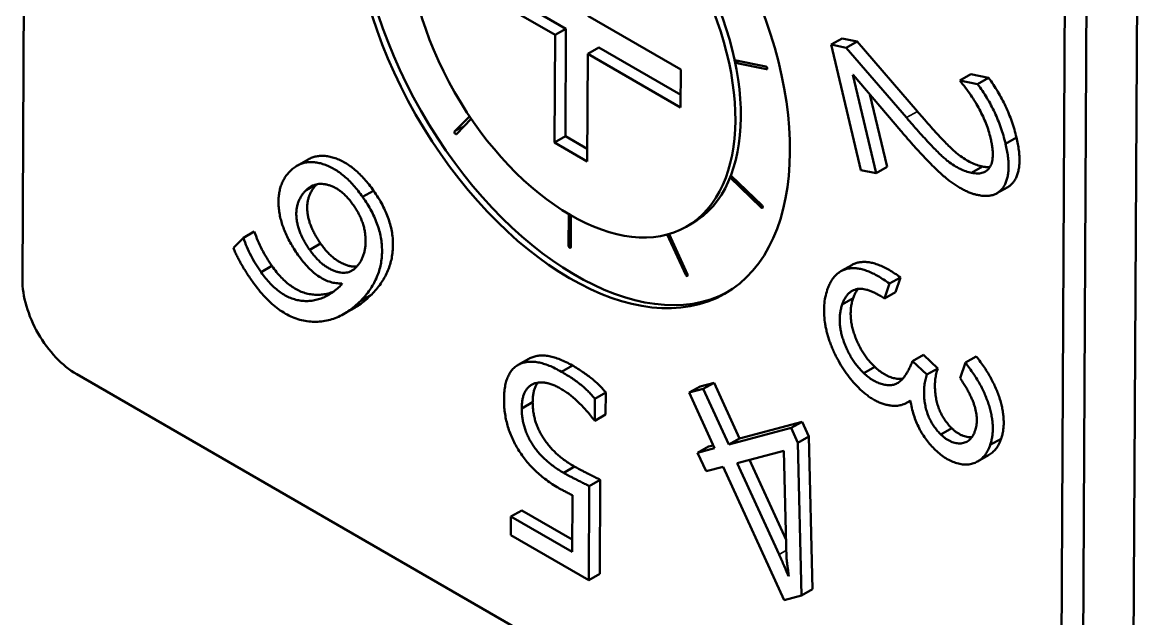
# Model space of a CAD drawing. Header units: millimetres. Extents: x -32 to 1257, y -135 to 348.
# Drawn here: x 315.06 to 320.84, y 276.78 to 279.86 of the extents above; entities that cross this region are included whole.
import ezdxf

# ---------------------------------------------------------------- set-up
doc = ezdxf.new("R2010")
doc.units = ezdxf.units.MM
doc.layers.add('외형선(ISO)', color=7, linetype='Continuous', lineweight=50)
doc.layers.add('좁은 외형선(ISO)', color=7, linetype='Continuous', lineweight=35)

msp = doc.modelspace()

# ---------------------------------------------------------------- linework, layer by layer
at = {"layer": '외형선(ISO)'}
for p, q in [((315.09416, 284.42869), (315.06373, 278.53244)), ((320.84153, 281.11044), (320.81109, 275.2142)), ((320.57793, 280.7354), (320.54918, 275.16672)), ((320.43605, 275.10219), (320.46479, 280.67086)), ((317.39775, 280.10817), (317.87858, 279.83056)), ((317.82201, 279.79829), (317.34118, 280.0759)), ((317.99273, 279.89685), (318.47357, 279.61924)), ((317.81914, 279.24142), (317.82201, 279.79829)), ((317.87858, 279.83056), (317.82201, 279.79829)), ((317.87858, 279.83056), (317.87571, 279.27369)), ((319.30816, 279.78031), (319.25159, 279.74804)), ((319.25159, 279.74804), (319.32993, 279.73242)), ((319.40628, 279.09878), (319.25159, 279.74804)), ((319.30816, 279.78031), (319.3865, 279.76469)), ((319.3865, 279.76469), (319.32993, 279.73242)), ((319.3865, 279.76469), (319.69849, 279.40232)), ((317.99172, 279.70031), (317.98884, 279.14344)), ((318.04829, 279.73258), (317.99172, 279.70031)), ((318.47255, 279.4227), (317.99172, 279.70031)), ((318.04829, 279.73258), (318.47289, 279.48744)), ((319.32993, 279.73242), (319.64193, 279.37005)), ((318.75563, 279.65332), (318.7522, 279.6678)), ((318.7522, 279.6678), (318.91391, 279.63535)), ((318.77352, 279.66352), (318.75563, 279.65332)), ((318.91734, 279.62087), (318.75563, 279.65332)), ((318.47357, 279.61924), (318.47255, 279.4227)), ((319.36399, 279.59232), (319.4853, 279.08317)), ((319.36603, 279.59193), (319.36399, 279.59232)), ((319.61225, 279.30209), (319.36603, 279.59193)), ((319.97448, 279.59463), (319.91791, 279.56236)), ((319.97448, 279.59463), (320.06712, 279.57609)), ((320.06712, 279.57609), (320.01056, 279.54382)), ((319.91791, 279.56236), (320.01056, 279.54382)), ((319.45263, 279.48999), (319.54187, 279.11543)), ((317.30193, 279.29839), (317.37965, 279.37676)), ((317.38856, 279.36357), (317.31105, 279.2854)), ((317.87571, 279.27369), (317.81914, 279.24142)), ((317.98884, 279.14344), (317.81914, 279.24142)), ((317.87571, 279.27369), (317.98918, 279.20818)), ((320.21164, 279.26737), (320.15507, 279.2351)), ((316.48682, 279.12141), (316.54338, 279.15368)), ((319.4853, 279.08317), (319.54187, 279.11543)), ((320.03594, 279.11687), (319.97937, 279.0846)), ((318.72925, 279.0594), (318.73281, 279.06984)), ((318.73832, 279.06457), (318.72925, 279.0594)), ((318.89034, 278.90548), (318.72925, 279.0594)), ((318.73281, 279.06984), (318.8939, 278.91592)), ((319.4853, 279.08317), (319.40628, 279.09878)), ((316.58685, 279.02451), (316.53142, 278.99289)), ((316.88242, 278.99181), (316.82585, 278.95954)), ((320.11028, 278.97836), (320.16685, 279.01062)), ((317.89196, 278.70617), (317.89281, 278.87041)), ((317.90412, 278.86382), (317.90327, 278.69964)), ((318.53025, 278.82137), (318.50197, 278.80524)), ((316.26468, 278.78002), (316.20811, 278.74775)), ((318.49868, 278.55609), (318.40329, 278.76493)), ((318.41243, 278.76747), (318.50787, 278.55851)), ((316.15687, 278.69579), (316.20811, 278.74775)), ((316.60806, 278.71801), (316.55149, 278.68574)), ((316.356, 278.60232), (316.29943, 278.57005)), ((319.3022, 278.5748), (319.35877, 278.60707)), ((319.6104, 278.54306), (319.55383, 278.51079)), ((319.6104, 278.54306), (319.5846, 278.46654)), ((316.71953, 278.50856), (316.71733, 278.5118)), ((319.55383, 278.51079), (319.52803, 278.43427)), ((319.5846, 278.46654), (319.52803, 278.43427)), ((316.87248, 278.45477), (316.81592, 278.4225)), ((319.36588, 278.43526), (319.30931, 278.40299)), ((316.72789, 278.35354), (316.78446, 278.38581)), ((317.63048, 278.08955), (317.68705, 278.12182)), ((319.73039, 278.14188), (319.67382, 278.10961)), ((319.73039, 278.14188), (319.80402, 278.07173)), ((320.00347, 278.13408), (319.9469, 278.10181)), ((317.91209, 278.08669), (317.85553, 278.05443)), ((319.47742, 278.08003), (319.42085, 278.04776)), ((319.67382, 278.10961), (319.74745, 278.03946)), ((319.80402, 278.07173), (319.74745, 278.03946)), ((319.91989, 278.02204), (319.9469, 278.10181)), ((315.34488, 278.04157), (320.43605, 275.10219)), ((318.02802, 277.91456), (318.08458, 277.94683)), ((318.08458, 277.94683), (318.08416, 277.83255)), ((318.5731, 277.97852), (318.51653, 277.94625)), ((318.51653, 277.94625), (318.58943, 277.96557)), ((318.5731, 277.97852), (318.646, 277.99783)), ((318.646, 277.99783), (318.58943, 277.96557)), ((318.58943, 277.96557), (318.72143, 277.6773)), ((318.646, 277.99783), (318.778, 277.70957)), ((317.70619, 277.89677), (317.64962, 277.8645)), ((318.02802, 277.91456), (318.0276, 277.80029)), ((318.64853, 277.65798), (318.51653, 277.94625)), ((319.6428, 277.89318), (319.66216, 277.90422)), ((318.08416, 277.83255), (318.0276, 277.80029)), ((318.778, 277.70957), (319.101, 277.79556)), ((319.101, 277.79556), (319.04443, 277.76329)), ((319.101, 277.79556), (319.13606, 277.71904)), ((318.72143, 277.6773), (319.04443, 277.76329)), ((319.04443, 277.76329), (319.0795, 277.68677)), ((319.13606, 277.71904), (319.0795, 277.68677)), ((319.13606, 277.71904), (319.15551, 276.92831)), ((319.87675, 277.7618), (319.82018, 277.72954)), ((318.61701, 277.66687), (318.56044, 277.6346)), ((318.56044, 277.6346), (318.64853, 277.65798)), ((318.61701, 277.66687), (318.64149, 277.67337)), ((318.778, 277.70957), (318.72143, 277.6773)), ((319.0795, 277.68677), (319.09894, 276.89604)), ((320.13237, 277.70801), (320.0758, 277.67574)), ((318.60428, 277.53901), (318.56044, 277.6346)), ((319.00615, 277.6458), (318.76526, 277.5817)), ((319.02116, 277.08646), (319.00615, 277.6458)), ((320.00994, 277.5898), (320.06651, 277.62207)), ((317.92337, 277.56308), (317.8668, 277.53081)), ((318.69237, 277.56239), (318.60428, 277.53901)), ((319.00846, 276.87207), (318.69237, 277.56239)), ((318.76526, 277.5817), (318.98189, 277.10874)), ((319.01853, 277.18453), (318.82886, 277.59863)), ((318.05583, 277.4951), (317.99926, 277.46283)), ((318.05583, 277.4951), (318.05416, 277.00758)), ((317.99926, 277.46283), (317.99759, 276.97531)), ((317.9114, 277.12143), (317.9124, 277.41484)), ((317.65011, 277.33662), (317.59354, 277.30435)), ((317.65011, 277.33662), (317.91162, 277.18613)), ((317.59321, 277.20799), (317.59354, 277.30435)), ((317.59354, 277.30435), (317.9114, 277.12143)), ((317.99759, 276.97531), (317.59321, 277.20799)), ((318.05416, 277.00758), (317.99759, 276.97531)), ((319.03289, 276.99764), (319.0311, 276.99662)), ((319.0311, 276.99662), (319.03297, 276.99711)), ((319.15551, 276.92831), (319.09894, 276.89604)), ((319.09894, 276.89604), (319.00846, 276.87207))]:
    msp.add_line(p, q, dxfattribs=at)
for major_axis in [(-0.79279, 1.38978), (-0.5946, 1.04233)]:
    msp.add_ellipse((317.90737, 279.84757), major_axis=major_axis, ratio=0.5807915, dxfattribs=at)
for centre, major_axis, start_param, end_param in [((317.93566, 279.86371), (-0.79279, 1.38978), 0.0175212, 3.1240714), ((317.93566, 279.86371), (-0.5946, 1.04233), 3.1415927, 6.2831853), ((318.91563, 279.62811), (0.00396, -0.00695), 5.8149534, 8.9565461), ((317.30649, 279.2919), (0.00396, -0.00695), 3.3016793, 6.443272), ((318.89212, 278.9107), (0.00396, -0.00695), 5.1866349, 8.3282276), ((317.89762, 278.70291), (0.00396, -0.00695), 3.9299978, 7.0715905), ((315.34657, 278.36914), (0.1982, -0.34744), 3.9299978, 5.5007942), ((318.50327, 278.5573), (0.00396, -0.00695), 4.5583164, 7.699909)]:
    msp.add_ellipse(centre, major_axis=major_axis, ratio=0.5807915, start_param=start_param, end_param=end_param, dxfattribs=at)
for points, knots in [([(320.06712, 279.57609), (320.07559, 279.5644), (320.09237, 279.54123), (320.11537, 279.50476), (320.13671, 279.46757), (320.15574, 279.42922), (320.1728, 279.39), (320.18801, 279.3499), (320.20122, 279.30881), (320.20813, 279.28132), (320.21164, 279.26737)], [0, 0, 0, 0, 0.00005438541, 0.00010778712, 0.00016081062, 0.00021409605, 0.00026762546, 0.00032194848, 0.00037755509, 0.00043483078, 0.00043483078, 0.00043483078, 0.00043483078]), ([(320.07748, 279.26509), (320.07434, 279.27727), (320.06808, 279.30161), (320.05484, 279.33863), (320.03893, 279.37575), (320.02029, 279.41305), (319.99881, 279.45046), (319.97455, 279.48793), (319.9475, 279.52563), (319.92794, 279.5499), (319.91791, 279.56236)], [0, 0, 0, 0, 0.00004984099, 0.00009959001, 0.00015012289, 0.00020182047, 0.00025495662, 0.00031043264, 0.00036825689, 0.00042921776, 0.00042921776, 0.00042921776, 0.00042921776]), ([(320.01056, 279.54382), (320.01902, 279.53213), (320.0358, 279.50896), (320.0588, 279.47249), (320.08015, 279.4353), (320.09917, 279.39695), (320.11623, 279.35773), (320.13144, 279.31763), (320.14465, 279.27654), (320.15156, 279.24905), (320.15507, 279.2351)], [0, 0, 0, 0, 0.00005438541, 0.00010778712, 0.00016081062, 0.00021409605, 0.00026762546, 0.00032194848, 0.00037755509, 0.00043483078, 0.00043483078, 0.00043483078, 0.00043483078]), ([(319.69849, 279.40232), (319.71078, 279.38805), (319.73433, 279.36068), (319.76856, 279.32233), (319.79976, 279.2877), (319.82821, 279.25756), (319.85372, 279.23122), (319.87637, 279.20897), (319.89626, 279.19087), (319.91878, 279.17225), (319.94509, 279.15428), (319.97587, 279.13708), (320.00639, 279.12396), (320.02607, 279.11924), (320.03594, 279.11687)], [0, 0, 0, 0, 0.00007332352, 0.00014060067, 0.00020143708, 0.00025628977, 0.00030475991, 0.00034745931, 0.00038409753, 0.00041489376, 0.00047001405, 0.00052427149, 0.00057840406, 0.0006329387, 0.0006329387, 0.0006329387, 0.0006329387]), ([(319.64193, 279.37005), (319.65421, 279.35578), (319.67777, 279.32841), (319.71199, 279.29006), (319.74319, 279.25543), (319.77164, 279.22529), (319.79715, 279.19895), (319.8198, 279.1767), (319.83969, 279.1586), (319.86221, 279.13999), (319.88853, 279.12201), (319.9193, 279.10481), (319.94983, 279.09169), (319.9695, 279.08697), (319.97937, 279.0846)], [0, 0, 0, 0, 0.00007332352, 0.00014060067, 0.00020143708, 0.00025628977, 0.00030475991, 0.00034745931, 0.00038409753, 0.00041489376, 0.00047001405, 0.00052427149, 0.00057840406, 0.0006329387, 0.0006329387, 0.0006329387, 0.0006329387]), ([(320.01424, 278.96891), (320.00802, 278.97031), (319.99561, 278.97309), (319.97663, 278.97909), (319.95735, 278.98691), (319.93775, 278.99624), (319.91782, 279.00717), (319.89763, 279.01964), (319.87713, 279.0336), (319.85605, 279.04967), (319.8335, 279.06827), (319.80905, 279.09068), (319.78207, 279.11651), (319.75282, 279.14645), (319.72093, 279.17968), (319.68685, 279.21718), (319.65025, 279.25816), (319.62522, 279.2871), (319.61225, 279.30209)], [0, 0, 0, 0, 0.00003424601, 0.00006825898, 0.00010241877, 0.00013692602, 0.00017191292, 0.00020750628, 0.00024352888, 0.00028043858, 0.00032019132, 0.00036523638, 0.00041496034, 0.00047020593, 0.00053082417, 0.00059653687, 0.00066781705, 0.00074442203, 0.00074442203, 0.00074442203, 0.00074442203]), ([(319.97937, 279.0846), (319.98509, 279.08364), (319.99621, 279.08177), (320.01197, 279.081), (320.02637, 279.08209), (320.03915, 279.08543), (320.05064, 279.09033), (320.06063, 279.0973), (320.06922, 279.10616), (320.07634, 279.11697), (320.08178, 279.12972), (320.08607, 279.14386), (320.08846, 279.16), (320.0894, 279.17771), (320.08875, 279.19718), (320.08668, 279.21828), (320.08276, 279.24115), (320.07927, 279.25697), (320.07748, 279.26509)], [0, 0, 0, 0, 0.00003168514, 0.00006173827, 0.00009048791, 0.00011795097, 0.00014406074, 0.00016972708, 0.00019528999, 0.00022069002, 0.00024629435, 0.00027225489, 0.00029873408, 0.0003261134, 0.00035466579, 0.00038492683, 0.0004165785, 0.00044996802, 0.00044996802, 0.00044996802, 0.00044996802]), ([(320.15507, 279.2351), (320.15757, 279.22369), (320.16245, 279.20143), (320.16767, 279.16927), (320.17041, 279.13933), (320.17101, 279.11149), (320.16934, 279.08581), (320.16553, 279.06216), (320.15915, 279.0409), (320.15095, 279.02157), (320.14066, 279.00473), (320.12822, 278.99091), (320.11394, 278.97987), (320.09775, 278.97178), (320.07974, 278.96641), (320.05957, 278.96457), (320.03774, 278.96495), (320.02219, 278.96757), (320.01424, 278.96891)], [0, 0, 0, 0, 0.00004690598, 0.00009151602, 0.00013427726, 0.00017556883, 0.00021544827, 0.00025459916, 0.0002935106, 0.00033244016, 0.00037095645, 0.00040900634, 0.00044691461, 0.00048514944, 0.00052416723, 0.00056450065, 0.00060660422, 0.00065067237, 0.00065067237, 0.00065067237, 0.00065067237]), ([(320.21164, 279.26737), (320.21414, 279.25596), (320.21901, 279.2337), (320.22424, 279.20154), (320.22698, 279.1716), (320.22758, 279.14376), (320.22591, 279.11807), (320.2221, 279.09442), (320.21572, 279.07317), (320.20752, 279.05384), (320.19723, 279.037), (320.18479, 279.02318), (320.17423, 279.01502), (320.168, 279.01128), (320.16685, 279.01062)], [0, 0, 0, 0, 0.00004690598, 0.00009151602, 0.00013427726, 0.00017556883, 0.00021544827, 0.00025459916, 0.0002935106, 0.00033244016, 0.00037095645, 0.00040900634, 0.00044691461, 0.00045536857, 0.00045536857, 0.00045536857, 0.00045536857]), ([(316.54338, 279.15368), (316.54353, 279.15376), (316.55018, 279.15755), (316.56372, 279.16409), (316.58546, 279.16999), (316.60815, 279.17298), (316.63208, 279.17215), (316.65713, 279.16799), (316.683, 279.16071), (316.70925, 279.15038), (316.73536, 279.13666), (316.76105, 279.12006), (316.78635, 279.10051), (316.81124, 279.07782), (316.83558, 279.05189), (316.85961, 279.02329), (316.87473, 279.00242), (316.88242, 278.99181)], [0.00009969918, 0.00009969918, 0.00009969918, 0.00009969918, 0.00010076624, 0.00014868476, 0.00019579865, 0.0002418233, 0.00028797528, 0.00033418887, 0.00038126972, 0.00042803888, 0.00047370864, 0.00051851656, 0.00056327285, 0.00060857316, 0.00065470009, 0.00070232173, 0.00075161223, 0.00075161223, 0.00075161223, 0.00075161223]), ([(316.44977, 279.09256), (316.45569, 279.09815), (316.46735, 279.10916), (316.48677, 279.12197), (316.50716, 279.13182), (316.52889, 279.13772), (316.55158, 279.14071), (316.57551, 279.13988), (316.60057, 279.13572), (316.62643, 279.12844), (316.65268, 279.11811), (316.6788, 279.10439), (316.70448, 279.08779), (316.72978, 279.06824), (316.75467, 279.04555), (316.77902, 279.01962), (316.80305, 278.99102), (316.81816, 278.97015), (316.82585, 278.95954)], [0, 0, 0, 0, 0.00005118078, 0.00010076624, 0.00014868476, 0.00019579865, 0.0002418233, 0.00028797528, 0.00033418887, 0.00038126972, 0.00042803888, 0.00047370864, 0.00051851656, 0.00056327285, 0.00060857316, 0.00065470009, 0.00070232173, 0.00075161223, 0.00075161223, 0.00075161223, 0.00075161223]), ([(320.03594, 279.11687), (320.04165, 279.11591), (320.05278, 279.11403), (320.06539, 279.11342), (320.07228, 279.11367), (320.07406, 279.11378)], [0, 0, 0, 0, 0.000031685137, 0.000061738275, 0.000072396176, 0.000072396176, 0.000072396176, 0.000072396176]), ([(316.49084, 278.66014), (316.48369, 278.67065), (316.46973, 278.69117), (316.45081, 278.72271), (316.43457, 278.75405), (316.42084, 278.78503), (316.40936, 278.81571), (316.40067, 278.84609), (316.39451, 278.87616), (316.39072, 278.90574), (316.38959, 278.93433), (316.39069, 278.96175), (316.39448, 278.98746), (316.40061, 279.01168), (316.40913, 279.03441), (316.42031, 279.05541), (316.43362, 279.07533), (316.44431, 279.08673), (316.44977, 279.09256)], [0, 0, 0, 0, 0.00004754462, 0.00009289865, 0.00013665639, 0.00017884176, 0.00022008187, 0.00026127669, 0.00030243912, 0.00034444814, 0.00038685526, 0.00042893513, 0.00047144067, 0.00051446903, 0.00055841431, 0.00060404195, 0.00065156693, 0.00070118585, 0.00070118585, 0.00070118585, 0.00070118585]), ([(316.53142, 278.99289), (316.52718, 278.98829), (316.51889, 278.97931), (316.50798, 278.96453), (316.49926, 278.94853), (316.49204, 278.93212), (316.4868, 278.91471), (316.48341, 278.89643), (316.48193, 278.8773), (316.48232, 278.8574), (316.48463, 278.83694), (316.48858, 278.81615), (316.49449, 278.79502), (316.50234, 278.77357), (316.51193, 278.75186), (316.52344, 278.72989), (316.5366, 278.70764), (316.54645, 278.69315), (316.55149, 278.68574)], [0, 0, 0, 0, 0.00003890197, 0.0000759573, 0.00011106137, 0.00014442241, 0.00017643754, 0.00020740058, 0.00023763601, 0.00026719374, 0.00029644101, 0.00032510388, 0.00035364377, 0.00038248629, 0.00041228857, 0.00044274849, 0.00047483449, 0.00050839116, 0.00050839116, 0.00050839116, 0.00050839116]), ([(316.77772, 278.91723), (316.77276, 278.92403), (316.76306, 278.93731), (316.74771, 278.95559), (316.73194, 278.97155), (316.71595, 278.98591), (316.6995, 278.99787), (316.68274, 279.00804), (316.6657, 279.01573), (316.64855, 279.02173), (316.63162, 279.0256), (316.61519, 279.02736), (316.59942, 279.02694), (316.58441, 279.02428), (316.56997, 279.01973), (316.55626, 279.01301), (316.54342, 279.0039), (316.53547, 278.99661), (316.53142, 278.99289)], [0, 0, 0, 0, 0.0000317501, 0.00006209618, 0.00009151558, 0.00012058678, 0.00014954097, 0.00017883714, 0.00020887403, 0.00023964689, 0.00027085069, 0.00030182031, 0.0003328346, 0.00036417124, 0.00039591572, 0.00042848659, 0.00046192091, 0.00049660238, 0.00049660238, 0.00049660238, 0.00049660238]), ([(316.60806, 278.71801), (316.60302, 278.72542), (316.59316, 278.73991), (316.58001, 278.76216), (316.5685, 278.78413), (316.55891, 278.80584), (316.55106, 278.82729), (316.54514, 278.84841), (316.5412, 278.86921), (316.53888, 278.88967), (316.5385, 278.90956), (316.53998, 278.9287), (316.54336, 278.94698), (316.5486, 278.96439), (316.55583, 278.9808), (316.56455, 278.9968), (316.57532, 279.01139), (316.58344, 279.02023), (316.58753, 279.02466)], [0, 0, 0, 0, 0.00003339273, 0.00006532198, 0.00009563309, 0.00012528978, 0.0001539914, 0.00018239186, 0.00021091471, 0.00024001909, 0.00026943242, 0.00029952014, 0.00033033191, 0.00036219065, 0.0003953887, 0.00043032128, 0.00046719558, 0.00050450373, 0.00050450373, 0.00050450373, 0.00050450373]), ([(316.88242, 278.99181), (316.89067, 278.9796), (316.90679, 278.95576), (316.92817, 278.91884), (316.94568, 278.88203), (316.96039, 278.84554), (316.971, 278.80929), (316.97863, 278.77323), (316.98266, 278.73745), (316.98321, 278.70216), (316.98061, 278.66748), (316.97474, 278.63379), (316.96555, 278.6013), (316.95341, 278.56959), (316.93781, 278.53921), (316.91905, 278.50987), (316.89751, 278.48105), (316.88098, 278.4637), (316.87248, 278.45477)], [0, 0, 0, 0, 0.00005536378, 0.00010808086, 0.00015886739, 0.00020816164, 0.00025726547, 0.00030674124, 0.00035759568, 0.00041061205, 0.00046556383, 0.00052241826, 0.00058168669, 0.0006437191, 0.00070938441, 0.00077823069, 0.00085104289, 0.00092811358, 0.00092811358, 0.00092811358, 0.00092811358]), ([(316.82585, 278.95954), (316.83411, 278.94733), (316.85023, 278.92349), (316.87161, 278.88657), (316.88911, 278.84977), (316.90382, 278.81327), (316.91443, 278.77702), (316.92206, 278.74096), (316.92609, 278.70518), (316.92665, 278.66989), (316.92404, 278.63521), (316.91817, 278.60152), (316.90898, 278.56904), (316.89684, 278.53732), (316.88125, 278.50694), (316.86248, 278.4776), (316.84095, 278.44878), (316.82442, 278.43143), (316.81592, 278.4225)], [0, 0, 0, 0, 0.00005536378, 0.00010808086, 0.00015886739, 0.00020816164, 0.00025726547, 0.00030674124, 0.00035759568, 0.00041061205, 0.00046556383, 0.00052241826, 0.00058168669, 0.0006437191, 0.00070938441, 0.00077823069, 0.00085104289, 0.00092811358, 0.00092811358, 0.00092811358, 0.00092811358]), ([(316.79037, 278.59362), (316.79451, 278.59815), (316.80265, 278.60708), (316.81336, 278.62199), (316.82214, 278.63845), (316.82948, 278.65581), (316.83482, 278.67471), (316.83881, 278.69449), (316.84068, 278.71584), (316.84116, 278.73793), (316.84011, 278.76049), (316.83664, 278.78341), (316.83184, 278.80606), (316.82459, 278.82868), (316.81587, 278.85117), (316.8049, 278.87342), (316.79237, 278.89577), (316.78268, 278.90997), (316.77772, 278.91723)], [0, 0, 0, 0, 0.00003783808, 0.00007451461, 0.000109937, 0.00014485796, 0.00017875253, 0.00021260425, 0.00024627621, 0.00028009153, 0.00031339313, 0.00034509391, 0.00037605778, 0.00040632202, 0.00043638213, 0.0004669989, 0.00049824696, 0.00053094751, 0.00053094751, 0.00053094751, 0.00053094751]), ([(316.26468, 278.78002), (316.27053, 278.76427), (316.2821, 278.73313), (316.30388, 278.68755), (316.32822, 278.64361), (316.34672, 278.6161), (316.356, 278.60232)], [0, 0, 0, 0, 0.00006440187, 0.00012732856, 0.00018947777, 0.00025192155, 0.00025192155, 0.00025192155, 0.00025192155]), ([(316.20811, 278.74775), (316.21397, 278.732), (316.22554, 278.70086), (316.24731, 278.65529), (316.27166, 278.61134), (316.29016, 278.58383), (316.29943, 278.57005)], [0, 0, 0, 0, 0.00006440187, 0.00012732856, 0.00018947777, 0.00025192155, 0.00025192155, 0.00025192155, 0.00025192155]), ([(316.79613, 278.59999), (316.79197, 278.59942), (316.78298, 278.59858), (316.76815, 278.59996), (316.752, 278.60341), (316.73522, 278.6087), (316.71823, 278.61617), (316.70139, 278.62556), (316.6849, 278.63627), (316.6688, 278.64936), (316.65291, 278.66371), (316.63754, 278.68024), (316.62241, 278.69828), (316.61291, 278.71134), (316.60806, 278.71801)], [0.00012283338, 0.00012283338, 0.00012283338, 0.00012283338, 0.00014851272, 0.00017744804, 0.00020723592, 0.00023755922, 0.00026797084, 0.00029727915, 0.00032635779, 0.00035497465, 0.00038393005, 0.00041341627, 0.00044324614, 0.00047434524, 0.00047434524, 0.00047434524, 0.00047434524]), ([(316.25452, 278.52233), (316.24883, 278.53049), (316.23776, 278.54639), (316.22227, 278.5702), (316.20789, 278.59306), (316.19515, 278.61531), (316.18343, 278.63653), (316.17322, 278.65704), (316.16423, 278.67664), (316.15927, 278.68955), (316.15687, 278.69579)], [0, 0, 0, 0, 0.00003756082, 0.0000732277, 0.0001068661, 0.00013895069, 0.00016935334, 0.00019774733, 0.00022509822, 0.00025071018, 0.00025071018, 0.00025071018, 0.00025071018]), ([(316.71733, 278.5118), (316.70761, 278.51184), (316.68875, 278.51191), (316.65931, 278.5182), (316.63027, 278.52924), (316.60148, 278.54544), (316.57301, 278.5667), (316.54487, 278.59299), (316.51716, 278.62442), (316.49979, 278.64799), (316.49084, 278.66014)], [0, 0, 0, 0, 0.00005684228, 0.0001103212, 0.00016140837, 0.0002112156, 0.00026123577, 0.00031236731, 0.00036585953, 0.00042269868, 0.00042269868, 0.00042269868, 0.00042269868]), ([(316.55149, 278.68574), (316.55634, 278.67907), (316.56584, 278.66602), (316.58097, 278.64797), (316.59634, 278.63145), (316.61223, 278.61709), (316.62833, 278.604), (316.64482, 278.59329), (316.66166, 278.5839), (316.67865, 278.57643), (316.69543, 278.57114), (316.71158, 278.56769), (316.72698, 278.56625), (316.74123, 278.56776), (316.75511, 278.57042), (316.76767, 278.57631), (316.77977, 278.58357), (316.78682, 278.59025), (316.79037, 278.59362)], [0, 0, 0, 0, 0.00003113359, 0.00006099654, 0.00009051546, 0.00011950297, 0.00014815157, 0.00017726245, 0.00020660327, 0.00023704862, 0.00026740555, 0.00029722646, 0.00032619387, 0.00035515354, 0.00038421359, 0.00041369607, 0.00044397024, 0.00047487129, 0.00047487129, 0.00047487129, 0.00047487129]), ([(316.356, 278.60232), (316.36377, 278.59165), (316.379, 278.57076), (316.40372, 278.5429), (316.42892, 278.51849), (316.45482, 278.49795), (316.48134, 278.48134), (316.50848, 278.46825), (316.53625, 278.45905), (316.56428, 278.45395), (316.59253, 278.45193), (316.62029, 278.45402), (316.6476, 278.45955), (316.66548, 278.46564), (316.67455, 278.46931), (316.67493, 278.46947)], [0, 0, 0, 0, 0.00004969708, 0.000097377, 0.00014392905, 0.0001897864, 0.0002358184, 0.00028345436, 0.00033288159, 0.00038481581, 0.00043896475, 0.00049470801, 0.00055193507, 0.00061167389, 0.00061433604, 0.00061433604, 0.00061433604, 0.00061433604]), ([(319.23162, 278.47845), (319.23459, 278.48654), (319.24041, 278.50242), (319.25141, 278.52332), (319.26354, 278.54183), (319.2775, 278.55713), (319.29301, 278.56961), (319.30989, 278.57944), (319.3284, 278.5863), (319.34832, 278.59038), (319.36967, 278.59148), (319.39228, 278.58962), (319.41624, 278.58418), (319.4414, 278.57581), (319.46781, 278.56424), (319.49543, 278.54968), (319.52429, 278.5318), (319.54382, 278.51791), (319.55383, 278.51079)], [0, 0, 0, 0, 0.00004689546, 0.00009205157, 0.00013562184, 0.0001782256, 0.00022007289, 0.00026174832, 0.00030298667, 0.00034500933, 0.00038736696, 0.00043004864, 0.00047364331, 0.00051836268, 0.00056484633, 0.00061311329, 0.00066345061, 0.00071640931, 0.00071640931, 0.00071640931, 0.00071640931]), ([(319.35877, 278.60707), (319.36138, 278.60857), (319.36978, 278.61294), (319.38497, 278.61857), (319.40488, 278.62265), (319.42624, 278.62375), (319.44885, 278.62188), (319.4728, 278.61645), (319.49797, 278.60808), (319.52438, 278.59651), (319.552, 278.58195), (319.58086, 278.56407), (319.60039, 278.55018), (319.6104, 278.54306)], [0.00024248814, 0.00024248814, 0.00024248814, 0.00024248814, 0.00026174832, 0.00030298667, 0.00034500933, 0.00038736696, 0.00043004864, 0.00047364331, 0.00051836268, 0.00056484633, 0.00061311329, 0.00066345061, 0.00071640931, 0.00071640931, 0.00071640931, 0.00071640931]), ([(316.29943, 278.57005), (316.3072, 278.55938), (316.32243, 278.53849), (316.34715, 278.51063), (316.37236, 278.48622), (316.39825, 278.46568), (316.42477, 278.44907), (316.45191, 278.43598), (316.47968, 278.42678), (316.50771, 278.42168), (316.53596, 278.41966), (316.56372, 278.42175), (316.59103, 278.42728), (316.6178, 278.43639), (316.64427, 278.44884), (316.66996, 278.46534), (316.69545, 278.48499), (316.71137, 278.50058), (316.71953, 278.50856)], [0, 0, 0, 0, 0.00004969708, 0.000097377, 0.00014392905, 0.0001897864, 0.0002358184, 0.00028345436, 0.00033288159, 0.00038481581, 0.00043896475, 0.00049470801, 0.00055193507, 0.00061167389, 0.00067382017, 0.00073907999, 0.00080728921, 0.0008788949, 0.0008788949, 0.0008788949, 0.0008788949]), ([(316.81592, 278.4225), (316.80545, 278.41248), (316.78493, 278.39284), (316.75225, 278.36785), (316.71859, 278.34766), (316.68433, 278.33173), (316.64894, 278.32081), (316.61284, 278.31431), (316.57572, 278.31271), (316.53818, 278.3154), (316.50046, 278.32301), (316.46305, 278.33594), (316.4263, 278.3541), (316.39024, 278.37748), (316.35494, 278.40603), (316.32041, 278.43988), (316.28641, 278.47859), (316.26529, 278.50755), (316.25452, 278.52233)], [0, 0, 0, 0, 0.0000918119, 0.0001799045, 0.0002641383, 0.0003453004, 0.0004233937, 0.0004994848, 0.0005732353, 0.0006459902, 0.0007161008, 0.0007829397, 0.0008477699, 0.0009110597, 0.0009742408, 0.0010384504, 0.0011050431, 0.0011744638, 0.0011744638, 0.0011744638, 0.0011744638]), ([(319.40132, 277.96445), (319.39021, 277.97557), (319.36798, 277.99782), (319.33712, 278.03643), (319.3083, 278.07833), (319.28679, 278.11588), (319.27084, 278.14696), (319.26013, 278.17052), (319.25042, 278.19403), (319.24185, 278.2175), (319.23445, 278.24097), (319.22824, 278.26436), (319.22329, 278.28763), (319.21792, 278.31862), (319.21453, 278.35648), (319.21507, 278.39987), (319.22057, 278.44105), (319.22789, 278.46581), (319.23162, 278.47845)], [0, 0, 0, 0, 0.00006215607, 0.00012443188, 0.00018714757, 0.00025200498, 0.00028475816, 0.00031716156, 0.00034888597, 0.00038073313, 0.00041245195, 0.0004442043, 0.00047615155, 0.00050851661, 0.00057359991, 0.00063911711, 0.00070586863, 0.00077542549, 0.00077542549, 0.00077542549, 0.00077542549]), ([(319.39531, 278.48424), (319.39041, 278.4835), (319.3806, 278.48203), (319.36716, 278.47698), (319.35456, 278.47026), (319.34322, 278.4611), (319.33313, 278.44964), (319.32399, 278.43624), (319.3158, 278.42081), (319.3115, 278.40901), (319.30931, 278.40299)], [0, 0, 0, 0, 0.00003046879, 0.00006090226, 0.00009138428, 0.00012219811, 0.00015366367, 0.00018596527, 0.00021958263, 0.00025461863, 0.00025461863, 0.00025461863, 0.00025461863]), ([(319.39149, 278.48366), (319.39098, 278.48303), (319.38721, 278.47826), (319.38055, 278.46851), (319.37237, 278.45308), (319.36807, 278.44128), (319.36588, 278.43526)], [0.00014871108, 0.00014871108, 0.00014871108, 0.00014871108, 0.00015366367, 0.00018596527, 0.00021958263, 0.00025461863, 0.00025461863, 0.00025461863, 0.00025461863]), ([(319.52803, 278.43427), (319.52112, 278.43863), (319.50776, 278.44707), (319.48824, 278.45759), (319.46989, 278.46673), (319.45266, 278.47395), (319.43664, 278.47921), (319.42167, 278.483), (319.40791, 278.4847), (319.39942, 278.48439), (319.39531, 278.48424)], [0, 0, 0, 0, 0.00003667913, 0.00007094653, 0.00010348806, 0.00013412744, 0.00016300549, 0.00019020581, 0.00021637581, 0.00024096807, 0.00024096807, 0.00024096807, 0.00024096807]), ([(316.87248, 278.45477), (316.86202, 278.44475), (316.8415, 278.42511), (316.81187, 278.40246), (316.79246, 278.39038), (316.78446, 278.38581)], [0, 0, 0, 0, 0.00009181191, 0.00017990448, 0.00023944567, 0.00023944567, 0.00023944567, 0.00023944567]), ([(319.36588, 278.43526), (319.36366, 278.42821), (319.35933, 278.41444), (319.35516, 278.39224), (319.35293, 278.36961), (319.35283, 278.34632), (319.35458, 278.32263), (319.35809, 278.29849), (319.36414, 278.27371), (319.37176, 278.24875), (319.38094, 278.22401), (319.39143, 278.20015), (319.40292, 278.17734), (319.41571, 278.15572), (319.42948, 278.13509), (319.44423, 278.11536), (319.46033, 278.09695), (319.47166, 278.08572), (319.47742, 278.08003)], [0, 0, 0, 0, 0.0000391771, 0.00007666175, 0.00011274923, 0.00014747339, 0.00018175975, 0.000215344, 0.00024875602, 0.00028277804, 0.00031638982, 0.00034882533, 0.00038021335, 0.00041106928, 0.00044170748, 0.00047241461, 0.00050347398, 0.00053550093, 0.00053550093, 0.00053550093, 0.00053550093]), ([(319.30931, 278.40299), (319.3071, 278.39595), (319.30277, 278.38217), (319.2986, 278.35997), (319.29636, 278.33734), (319.29626, 278.31405), (319.29801, 278.29037), (319.30152, 278.26622), (319.30757, 278.24144), (319.3152, 278.21649), (319.32437, 278.19174), (319.33486, 278.16788), (319.34636, 278.14507), (319.35914, 278.12345), (319.37291, 278.10282), (319.38766, 278.08309), (319.40376, 278.06468), (319.41509, 278.05346), (319.42085, 278.04776)], [0, 0, 0, 0, 0.0000391771, 0.00007666175, 0.00011274923, 0.00014747339, 0.00018175975, 0.000215344, 0.00024875602, 0.00028277804, 0.00031638982, 0.00034882533, 0.00038021335, 0.00041106928, 0.00044170748, 0.00047241461, 0.00050347398, 0.00053550093, 0.00053550093, 0.00053550093, 0.00053550093]), ([(317.68705, 278.12182), (317.69006, 278.12354), (317.69974, 278.12853), (317.71723, 278.13469), (317.74022, 278.13868), (317.76483, 278.13912), (317.79116, 278.13583), (317.81911, 278.12888), (317.84864, 278.11856), (317.87983, 278.10453), (317.90115, 278.09274), (317.91209, 278.08669)], [0.00036349524, 0.00036349524, 0.00036349524, 0.00036349524, 0.00038557578, 0.00043282462, 0.00048021197, 0.0005282328, 0.00057697822, 0.00062757972, 0.0006798741, 0.0007341813, 0.00079146385, 0.00079146385, 0.00079146385, 0.00079146385]), ([(320.00347, 278.13408), (320.01093, 278.12442), (320.02548, 278.1056), (320.0458, 278.07652), (320.06418, 278.04757), (320.08089, 278.01881), (320.09546, 277.99007), (320.10829, 277.96156), (320.11939, 277.93308), (320.12832, 277.9049), (320.13558, 277.87714), (320.14085, 277.85023), (320.14443, 277.82414), (320.1457, 277.79913), (320.14552, 277.77472), (320.14314, 277.75137), (320.13869, 277.72908), (320.1345, 277.71511), (320.13237, 277.70801)], [0, 0, 0, 0, 0.00004621454, 0.0000901435, 0.00013284229, 0.00017393326, 0.00021369186, 0.00025280302, 0.00029113556, 0.00032953638, 0.00036724292, 0.00040454098, 0.00044113841, 0.00047759361, 0.00051454722, 0.00055199854, 0.00058998665, 0.00062924399, 0.00062924399, 0.00062924399, 0.00062924399]), ([(317.5578, 277.9112), (317.55807, 277.92291), (317.55858, 277.94576), (317.5626, 277.97722), (317.56895, 278.00541), (317.57801, 278.03011), (317.58965, 278.05132), (317.60348, 278.06966), (317.62037, 278.0839), (317.63944, 278.09494), (317.66066, 278.10242), (317.68365, 278.10641), (317.70826, 278.10685), (317.73459, 278.10356), (317.76254, 278.09661), (317.79207, 278.08629), (317.82326, 278.07226), (317.84458, 278.06048), (317.85553, 278.05443)], [0, 0, 0, 0, 0.00005342939, 0.00010427284, 0.00015327118, 0.00020035962, 0.00024666242, 0.00029259803, 0.00033859583, 0.00038557578, 0.00043282462, 0.00048021197, 0.0005282328, 0.00057697822, 0.00062757972, 0.0006798741, 0.0007341813, 0.00079146385, 0.00079146385, 0.00079146385, 0.00079146385]), ([(317.91209, 278.08669), (317.9215, 278.08115), (317.93965, 278.07046), (317.96597, 278.05354), (317.99039, 278.03626), (318.013, 278.01902), (318.03363, 278.00135), (318.05243, 277.98361), (318.06944, 277.9657), (318.07967, 277.95295), (318.08458, 277.94683)], [0, 0, 0, 0, 0.00004993386, 0.0000963295, 0.00013990506, 0.00018044932, 0.00021787155, 0.00025258915, 0.00028520988, 0.0003153577, 0.0003153577, 0.0003153577, 0.0003153577]), ([(319.42085, 278.04776), (319.42866, 278.04071), (319.44426, 278.02665), (319.46859, 278.01033), (319.49322, 277.99734), (319.51775, 277.9891), (319.54162, 277.98461), (319.56411, 277.98474), (319.58449, 277.99008), (319.60028, 277.99778), (319.61193, 278.007), (319.62097, 278.01564), (319.62952, 278.02683), (319.63861, 278.03937), (319.64738, 278.05423), (319.65643, 278.07073), (319.66513, 278.08952), (319.67086, 278.10275), (319.67382, 278.10961)], [0, 0, 0, 0, 0.00004294069, 0.00008573014, 0.00012869285, 0.00017306603, 0.00021776172, 0.00026151158, 0.00030539502, 0.00035019133, 0.0003742445, 0.00040041169, 0.00042913477, 0.00046032569, 0.00049441474, 0.00053092588, 0.00057005258, 0.00061206795, 0.00061206795, 0.00061206795, 0.00061206795]), ([(319.47742, 278.08003), (319.48523, 278.07298), (319.50083, 278.05891), (319.52516, 278.0426), (319.54978, 278.02961), (319.57431, 278.02137), (319.59819, 278.01688), (319.61407, 278.01697), (319.62193, 278.01809), (319.62274, 278.01821)], [0, 0, 0, 0, 0.00004294069, 0.00008573014, 0.00012869285, 0.00017306603, 0.00021776172, 0.00026151158, 0.00026655801, 0.00026655801, 0.00026655801, 0.00026655801]), ([(319.80402, 278.07173), (319.8013, 278.06275), (319.79594, 278.0451), (319.79105, 278.01643), (319.78893, 277.98668), (319.78985, 277.95617), (319.79308, 277.92613), (319.79892, 277.89723), (319.80683, 277.87001), (319.81745, 277.84455), (319.82989, 277.82092), (319.84411, 277.79929), (319.85962, 277.7791), (319.87101, 277.7676), (319.87675, 277.7618)], [0, 0, 0, 0, 0.00004964596, 0.00009766856, 0.00014418627, 0.0001897314, 0.00023301755, 0.00027248909, 0.0003090079, 0.00034325106, 0.00037590717, 0.00040782336, 0.00043945132, 0.00047159953, 0.00047159953, 0.00047159953, 0.00047159953]), ([(319.9469, 278.10181), (319.95436, 278.09216), (319.96891, 278.07333), (319.98924, 278.04425), (320.00761, 278.0153), (320.02432, 277.98654), (320.03889, 277.9578), (320.05172, 277.92929), (320.06282, 277.90081), (320.07175, 277.87263), (320.07901, 277.84487), (320.08428, 277.81796), (320.08786, 277.79187), (320.08914, 277.76686), (320.08895, 277.74246), (320.08658, 277.7191), (320.08212, 277.69681), (320.07793, 277.68284), (320.0758, 277.67574)], [0, 0, 0, 0, 0.00004621454, 0.0000901435, 0.00013284229, 0.00017393326, 0.00021369186, 0.00025280302, 0.00029113556, 0.00032953638, 0.00036724292, 0.00040454098, 0.00044113841, 0.00047759361, 0.00051454722, 0.00055199854, 0.00058998665, 0.00062924399, 0.00062924399, 0.00062924399, 0.00062924399]), ([(317.85553, 278.05443), (317.86493, 278.04888), (317.88308, 278.03819), (317.9094, 278.02128), (317.93383, 278.00399), (317.95643, 277.98676), (317.97706, 277.96908), (317.99587, 277.95134), (318.01287, 277.93343), (318.0231, 277.92068), (318.02802, 277.91456)], [0, 0, 0, 0, 0.00004993386, 0.0000963295, 0.00013990506, 0.00018044932, 0.00021787155, 0.00025258915, 0.00028520988, 0.0003153577, 0.0003153577, 0.0003153577, 0.0003153577]), ([(319.74745, 278.03946), (319.74473, 278.03049), (319.73937, 278.01283), (319.73448, 277.98416), (319.73236, 277.95441), (319.73328, 277.92391), (319.73651, 277.89386), (319.74236, 277.86496), (319.75027, 277.83774), (319.76088, 277.81228), (319.77332, 277.78865), (319.78755, 277.76702), (319.80305, 277.74683), (319.81444, 277.73533), (319.82018, 277.72954)], [0, 0, 0, 0, 0.00004964596, 0.00009766856, 0.00014418627, 0.0001897314, 0.00023301755, 0.00027248909, 0.0003090079, 0.00034325106, 0.00037590717, 0.00040782336, 0.00043945132, 0.00047159953, 0.00047159953, 0.00047159953, 0.00047159953]), ([(319.99776, 277.75021), (320.0002, 277.75868), (320.00497, 277.77522), (320.00707, 277.80363), (320.00508, 277.83364), (319.99964, 277.86008), (319.99331, 277.88208), (319.98679, 277.89959), (319.97917, 277.91798), (319.9701, 277.93716), (319.95941, 277.95716), (319.94774, 277.9782), (319.93424, 277.99987), (319.92476, 278.01452), (319.91989, 278.02204)], [0, 0, 0, 0, 0.00004644651, 0.00009080731, 0.00013400295, 0.00017734195, 0.00019997841, 0.000223774, 0.00024863534, 0.00027528487, 0.00030322123, 0.00033322191, 0.00036495467, 0.00039846318, 0.00039846318, 0.00039846318, 0.00039846318]), ([(317.85234, 277.96643), (317.84508, 277.97042), (317.83087, 277.97823), (317.81008, 277.98749), (317.79031, 277.99414), (317.77157, 277.99824), (317.75376, 278.00001), (317.73692, 277.99944), (317.72113, 277.99625), (317.70657, 277.99045), (317.69319, 277.98272), (317.68166, 277.97243), (317.67176, 277.96004), (317.66369, 277.94536), (317.65742, 277.92837), (317.65291, 277.90928), (317.65021, 277.88788), (317.64982, 277.87243), (317.64962, 277.8645)], [0, 0, 0, 0, 0.00003798875, 0.00007440662, 0.0001092459, 0.00014339035, 0.00017676499, 0.00020966588, 0.00024256677, 0.00027582922, 0.00030875282, 0.00034084998, 0.00037269405, 0.00040492655, 0.00043728432, 0.00047080489, 0.00050519828, 0.00054140909, 0.00054140909, 0.00054140909, 0.00054140909]), ([(317.73343, 277.99851), (317.73177, 277.99643), (317.72702, 277.98992), (317.72026, 277.97763), (317.71399, 277.96064), (317.70948, 277.94155), (317.70677, 277.92015), (317.70639, 277.9047), (317.70619, 277.89677)], [0.00035654112, 0.00035654112, 0.00035654112, 0.00035654112, 0.00037269405, 0.00040492655, 0.00043728432, 0.00047080489, 0.00050519828, 0.00054140909, 0.00054140909, 0.00054140909, 0.00054140909]), ([(318.0276, 277.80029), (318.02043, 277.80961), (318.00628, 277.828), (317.98437, 277.85378), (317.96252, 277.87778), (317.94055, 277.89954), (317.91861, 277.91935), (317.89661, 277.93727), (317.8745, 277.95304), (317.85971, 277.96197), (317.85234, 277.96643)], [0, 0, 0, 0, 0.0000449343, 0.00008866122, 0.00013108569, 0.00017228412, 0.00021257196, 0.00025215739, 0.00029152276, 0.00033065758, 0.00033065758, 0.00033065758, 0.00033065758]), ([(319.56165, 277.879), (319.55493, 277.88006), (319.54169, 277.88214), (319.52141, 277.88776), (319.50123, 277.89509), (319.48106, 277.90518), (319.46098, 277.91652), (319.44098, 277.93063), (319.42097, 277.94643), (319.40791, 277.95841), (319.40132, 277.96445)], [0, 0, 0, 0, 0.00003791983, 0.00007467647, 0.00011108201, 0.00014673558, 0.00018198461, 0.00021771827, 0.00025358504, 0.0002901287, 0.0002901287, 0.0002901287, 0.0002901287]), ([(317.84066, 277.45271), (317.82977, 277.45922), (317.80858, 277.47188), (317.77773, 277.49323), (317.74872, 277.51612), (317.72155, 277.54019), (317.69619, 277.56574), (317.67277, 277.59266), (317.6512, 277.62107), (317.63157, 277.65069), (317.61417, 277.68138), (317.59881, 277.71265), (317.58595, 277.74455), (317.57549, 277.77703), (317.56755, 277.81001), (317.56172, 277.84357), (317.55828, 277.87763), (317.55796, 277.89984), (317.5578, 277.9112)], [0, 0, 0, 0, 0.00005749109, 0.0001119292, 0.00016364694, 0.00021323198, 0.00026048611, 0.0003065296, 0.00035119857, 0.00039569577, 0.0004395032, 0.00048273848, 0.00052601103, 0.00056992874, 0.00061507343, 0.00066175544, 0.00071064555, 0.00076186643, 0.00076186643, 0.00076186643, 0.00076186643]), ([(317.70619, 277.89677), (317.70629, 277.88867), (317.70648, 277.87288), (317.70919, 277.84851), (317.71344, 277.8246), (317.71949, 277.80105), (317.72721, 277.77783), (317.73691, 277.75499), (317.7483, 277.73245), (317.76154, 277.71038), (317.77645, 277.68899), (317.79288, 277.66828), (317.81093, 277.64874), (317.83041, 277.62966), (317.8515, 277.61164), (317.87411, 277.59457), (317.89822, 277.57795), (317.91481, 277.56814), (317.92337, 277.56308)], [0, 0, 0, 0, 0.00003635213, 0.00007091952, 0.00010399172, 0.00013591429, 0.00016707105, 0.00019803662, 0.00022910364, 0.00026090938, 0.00029348063, 0.00032656891, 0.00036109012, 0.00039696116, 0.0004349433, 0.00047503039, 0.00051718671, 0.00056215795, 0.00056215795, 0.00056215795, 0.00056215795]), ([(319.66186, 277.90584), (319.65465, 277.90069), (319.64046, 277.89055), (319.616, 277.88157), (319.58995, 277.87695), (319.5711, 277.87832), (319.56165, 277.879)], [0, 0, 0, 0, 0.00005685185, 0.00011179419, 0.00016586463, 0.00022019389, 0.00022019389, 0.00022019389, 0.00022019389]), ([(319.79215, 277.64878), (319.7838, 277.65715), (319.7674, 277.6736), (319.74486, 277.70143), (319.72477, 277.73106), (319.70701, 277.76256), (319.69207, 277.79603), (319.67911, 277.83116), (319.66887, 277.86817), (319.66425, 277.89301), (319.66186, 277.90584)], [0, 0, 0, 0, 0.00004689896, 0.00009207502, 0.00013614159, 0.0001806869, 0.00022625287, 0.00027354638, 0.00032355112, 0.00037706915, 0.00037706915, 0.00037706915, 0.00037706915]), ([(317.64962, 277.8645), (317.64972, 277.85641), (317.64991, 277.84061), (317.65262, 277.81624), (317.65687, 277.79233), (317.66292, 277.76878), (317.67064, 277.74556), (317.68035, 277.72272), (317.69173, 277.70018), (317.70498, 277.67811), (317.71989, 277.65672), (317.73631, 277.63601), (317.75436, 277.61647), (317.77384, 277.59739), (317.79494, 277.57937), (317.81755, 277.5623), (317.84166, 277.54568), (317.85824, 277.53587), (317.8668, 277.53081)], [0, 0, 0, 0, 0.00003635213, 0.00007091952, 0.00010399172, 0.00013591429, 0.00016707105, 0.00019803662, 0.00022910364, 0.00026090938, 0.00029348063, 0.00032656891, 0.00036109012, 0.00039696116, 0.0004349433, 0.00047503039, 0.00051718671, 0.00056215795, 0.00056215795, 0.00056215795, 0.00056215795]), ([(319.82018, 277.72954), (319.82451, 277.72553), (319.83307, 277.71762), (319.84626, 277.70768), (319.85942, 277.69951), (319.87258, 277.69292), (319.88572, 277.68785), (319.89883, 277.68476), (319.91188, 277.68334), (319.92484, 277.68358), (319.93731, 277.68546), (319.94883, 277.68944), (319.95953, 277.69496), (319.96922, 277.70233), (319.97796, 277.71157), (319.98556, 277.72271), (319.99243, 277.73545), (319.99596, 277.74522), (319.99776, 277.75021)], [0, 0, 0, 0, 0.00002376564, 0.00004697064, 0.00006991627, 0.00009289279, 0.0001161455, 0.00013970505, 0.00016442169, 0.00018985788, 0.00021596156, 0.00024139949, 0.00026688443, 0.00029285189, 0.00031870985, 0.0003457823, 0.00037335934, 0.00040218303, 0.00040218303, 0.00040218303, 0.00040218303]), ([(319.87675, 277.7618), (319.88108, 277.7578), (319.88964, 277.74989), (319.90282, 277.73995), (319.91599, 277.73178), (319.92915, 277.72519), (319.94229, 277.72011), (319.9554, 277.71703), (319.96836, 277.71562), (319.9768, 277.71577), (319.98094, 277.7161)], [0, 0, 0, 0, 0.00002376564, 0.00004697064, 0.00006991627, 0.00009289279, 0.0001161455, 0.00013970505, 0.00016442169, 0.00018935113, 0.00018935113, 0.00018935113, 0.00018935113]), ([(320.0758, 277.67574), (320.07207, 277.66606), (320.06467, 277.64686), (320.0494, 277.62271), (320.03064, 277.6033), (320.00912, 277.58834), (319.98531, 277.57808), (319.9595, 277.57357), (319.93231, 277.57393), (319.9038, 277.58012), (319.87503, 277.59076), (319.84661, 277.60575), (319.8188, 277.62473), (319.80103, 277.64076), (319.79215, 277.64878)], [0, 0, 0, 0, 0.00005671386, 0.00011252972, 0.00016792339, 0.00022407738, 0.00027904963, 0.00033227881, 0.00038436496, 0.00043669874, 0.00048798232, 0.00053704426, 0.00058540503, 0.00063375211, 0.00063375211, 0.00063375211, 0.00063375211]), ([(320.13237, 277.70801), (320.12864, 277.69833), (320.12124, 277.67912), (320.10596, 277.65498), (320.0876, 277.63597), (320.07368, 277.62617), (320.06651, 277.62207)], [0, 0, 0, 0, 0.00005671386, 0.00011252972, 0.00016792339, 0.00022063251, 0.00022063251, 0.00022063251, 0.00022063251]), ([(317.92337, 277.56308), (317.92649, 277.56134), (317.9334, 277.55748), (317.9448, 277.55125), (317.95822, 277.54445), (317.97376, 277.53613), (317.99133, 277.52719), (318.01098, 277.51757), (318.03271, 277.50644), (318.04789, 277.49899), (318.05583, 277.4951)], [0, 0, 0, 0, 0.00001652787, 0.00003666746, 0.00006043398, 0.00008780197, 0.00011910146, 0.00015373753, 0.00019227108, 0.00023444224, 0.00023444224, 0.00023444224, 0.00023444224]), ([(317.8668, 277.53081), (317.86992, 277.52907), (317.87683, 277.52522), (317.88823, 277.51898), (317.90165, 277.51218), (317.91719, 277.50386), (317.93476, 277.49492), (317.95442, 277.4853), (317.97614, 277.47417), (317.99132, 277.46672), (317.99926, 277.46283)], [0, 0, 0, 0, 0.00001652787, 0.00003666746, 0.00006043398, 0.00008780197, 0.00011910146, 0.00015373753, 0.00019227108, 0.00023444224, 0.00023444224, 0.00023444224, 0.00023444224]), ([(317.9124, 277.41484), (317.90498, 277.41856), (317.8911, 277.4255), (317.87171, 277.43588), (317.85522, 277.44439), (317.84519, 277.45013), (317.84066, 277.45271)], [0, 0, 0, 0, 0.00003943593, 0.00007372333, 0.00010289445, 0.00012693455, 0.00012693455, 0.00012693455, 0.00012693455]), ([(318.98189, 277.10874), (318.98573, 277.10028), (318.99365, 277.08284), (319.00562, 277.05568), (319.01824, 277.02677), (319.02673, 277.00685), (319.0311, 276.99662)], [0, 0, 0, 0, 0.0000351042, 0.00007244663, 0.00011245048, 0.00015470226, 0.00015470226, 0.00015470226, 0.00015470226]), ([(319.03297, 276.99711), (319.03219, 277.00197), (319.03031, 277.01355), (319.02761, 277.03328), (319.0245, 277.05819), (319.02235, 277.07643), (319.02116, 277.08646)], [0, 0, 0, 0, 0.00002056363, 0.0000489667, 0.00008428111, 0.00012745131, 0.00012745131, 0.00012745131, 0.00012745131])]:
    msp.add_open_spline(points, degree=3, knots=knots, dxfattribs=at)
at = {"layer": '좁은 외형선(ISO)'}
for p, q in [((318.91734, 279.62087), (318.92099, 279.62295)), ((319.69849, 279.40232), (319.64193, 279.37005)), ((317.30193, 279.29839), (317.35257, 279.32727)), ((318.89034, 278.90548), (318.89752, 278.90957)), ((317.89196, 278.70617), (317.90334, 278.71266)), ((318.49868, 278.55609), (318.50684, 278.56075)), ((319.01998, 277.13046), (318.98189, 277.10874))]:
    msp.add_line(p, q, dxfattribs=at)

doc.saveas('drawing.dxf')
